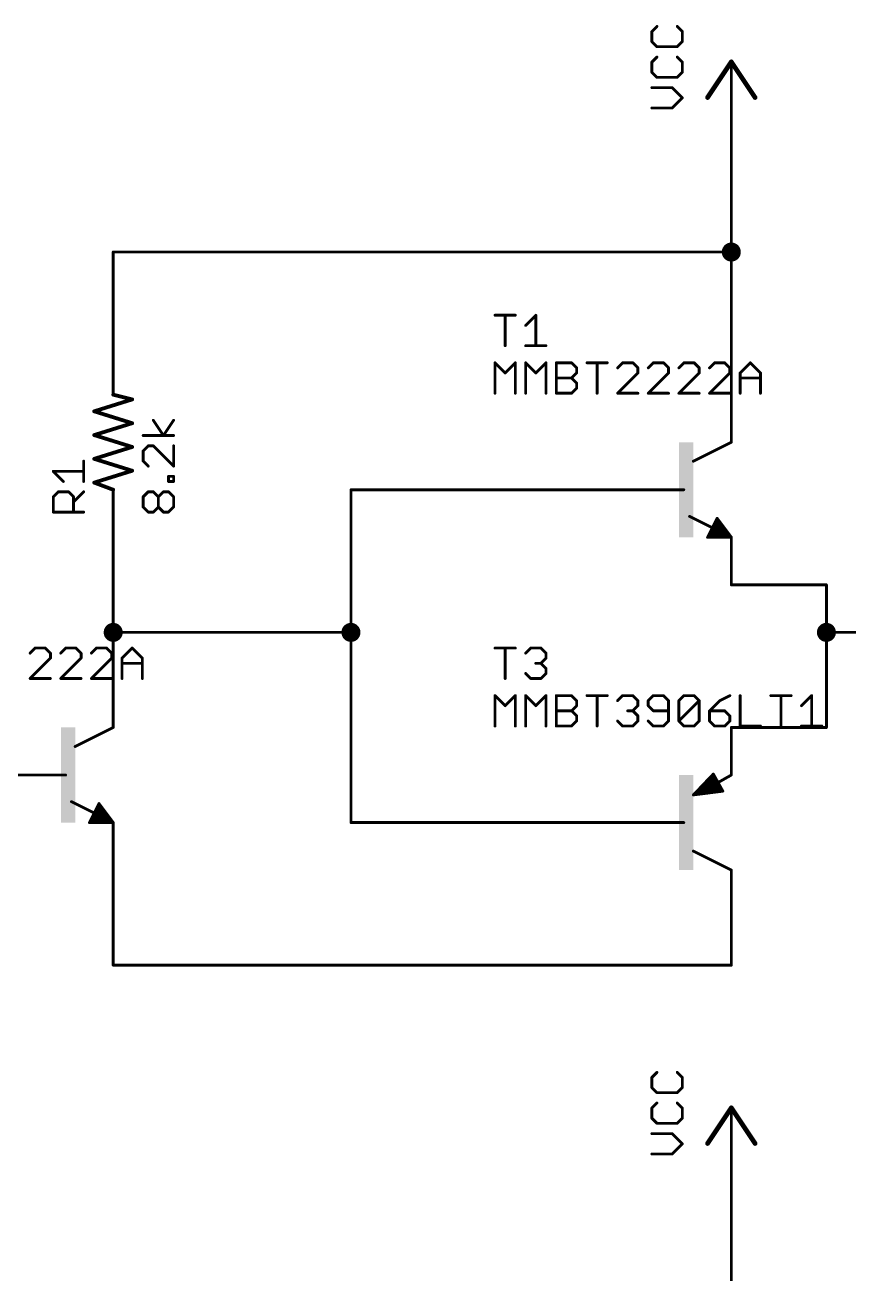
# Model space of a CAD drawing. Extents: x -252 to 307, y -160 to 272.
# Drawn here: x -35.2 to 8.8, y 36.9 to 103.6 of the extents above; entities that cross this region are included whole.
import ezdxf

# ---------------------------------------------------------------- set-up
doc = ezdxf.new("R2010")
doc.units = 0
for name, color, linetype in [('91', 94, 'CONTINUOUS'), ('94', 14, 'CONTINUOUS'), ('95', 251, 'CONTINUOUS'), ('96', 251, 'CONTINUOUS')]:
    doc.layers.add(name, color=color, linetype=linetype)

# ---------------------------------------------------------------- blocks, each defined once
blk = doc.blocks.new('RECT')
blk.add_solid([(-0.5, -0.5), (0.5, -0.5), (-0.5, 0.5), (0.5, 0.5)])

msp = doc.modelspace()

# ---------------------------------------------------------------- linework, layer by layer
at = {"layer": '91', "const_width": 0.1524}
for points in [[(2.54, 91.44), (2.54, 99.06)], [(2.54, 91.44), (-30.48, 91.44)], [(-30.48, 91.44), (-30.48, 86.36)], [(2.54, 83.82), (2.54, 91.44)], [(-17.78, 71.12), (-17.78, 78.74)], [(-17.78, 78.74), (-2.54, 78.74)], [(-30.48, 71.12), (-30.48, 76.2)], [(7.62, 73.66), (2.54, 73.66)], [(7.62, 71.12), (7.62, 73.66)], [(-30.48, 68.58), (-30.48, 71.12)], [(-30.48, 71.12), (-17.78, 71.12)], [(-17.78, 60.96), (-17.78, 71.12)], [(7.62, 66.04), (7.62, 71.12)], [(12.7, 71.12), (7.62, 71.12)], [(2.54, 66.04), (7.62, 66.04)], [(-2.54, 60.96), (-17.78, 60.96)], [(-30.48, 58.42), (-30.48, 53.34)], [(2.54, 53.34), (2.54, 55.88)], [(-30.48, 53.34), (2.54, 53.34)], [(2.54, 33.02), (2.54, 43.18)]]:
    msp.add_lwpolyline(points, dxfattribs=at)
at = {"layer": '91'}
for points, const_width in [([(2.5781, 99.06, 1), (2.5019, 99.06)], 0.0762), ([(-30.48, 91.4781, 1), (-30.48, 91.4019)], 0.0762), ([(-30.4419, 91.44, 1), (-30.5181, 91.44)], 0.0762), ([(2.54, 91.186, 1), (2.54, 91.694, 1), (2.54, 91.186)], 0.508), ([(2.5781, 91.44, 1), (2.5019, 91.44)], 0.0762), ([(2.5019, 91.44, 1), (2.5781, 91.44)], 0.0762), ([(2.54, 91.4019, 1), (2.54, 91.4781)], 0.0762), ([(-30.5181, 86.36, 1), (-30.4419, 86.36)], 0.0762), ([(2.5019, 83.82, 1), (2.5781, 83.82)], 0.0762), ([(-17.7419, 78.74, 1), (-17.8181, 78.74)], 0.0762), ([(-17.78, 78.7781, 1), (-17.78, 78.7019)], 0.0762), ([(-2.54, 78.7019, 1), (-2.54, 78.7781)], 0.0762), ([(-30.4419, 76.2, 1), (-30.5181, 76.2)], 0.0762), ([(2.54, 73.6981, 1), (2.54, 73.6219)], 0.0762), ([(7.6581, 73.66, 1), (7.5819, 73.66)], 0.0762), ([(7.62, 73.6219, 1), (7.62, 73.6981)], 0.0762), ([(-30.48, 70.866, 1), (-30.48, 71.374, 1), (-30.48, 70.866)], 0.508), ([(-17.78, 70.866, 1), (-17.78, 71.374, 1), (-17.78, 70.866)], 0.508), ([(7.62, 70.866, 1), (7.62, 71.374, 1), (7.62, 70.866)], 0.508), ([(-30.4419, 71.12, 1), (-30.5181, 71.12)], 0.0762), ([(-30.48, 71.1581, 1), (-30.48, 71.0819)], 0.0762), ([(-30.5181, 71.12, 1), (-30.4419, 71.12)], 0.0762), ([(-17.7419, 71.12, 1), (-17.8181, 71.12)], 0.0762), ([(-17.8181, 71.12, 1), (-17.7419, 71.12)], 0.0762), ([(-17.78, 71.0819, 1), (-17.78, 71.1581)], 0.0762), ([(7.6581, 71.12, 1), (7.5819, 71.12)], 0.0762), ([(7.62, 71.1581, 1), (7.62, 71.0819)], 0.0762), ([(7.5819, 71.12, 1), (7.6581, 71.12)], 0.0762), ([(-30.5181, 68.58, 1), (-30.4419, 68.58)], 0.0762), ([(2.54, 66.0781, 1), (2.54, 66.0019)], 0.0762), ([(7.5819, 66.04, 1), (7.6581, 66.04)], 0.0762), ([(7.62, 66.0019, 1), (7.62, 66.0781)], 0.0762), ([(-17.78, 60.9981, 1), (-17.78, 60.9219)], 0.0762), ([(-17.8181, 60.96, 1), (-17.7419, 60.96)], 0.0762), ([(-2.54, 60.9219, 1), (-2.54, 60.9981)], 0.0762), ([(-30.4419, 58.42, 1), (-30.5181, 58.42)], 0.0762), ([(2.5781, 55.88, 1), (2.5019, 55.88)], 0.0762), ([(-30.48, 53.3781, 1), (-30.48, 53.3019)], 0.0762), ([(-30.5181, 53.34, 1), (-30.4419, 53.34)], 0.0762), ([(2.5019, 53.34, 1), (2.5781, 53.34)], 0.0762), ([(2.54, 53.3019, 1), (2.54, 53.3781)], 0.0762), ([(2.5781, 43.18, 1), (2.5019, 43.18)], 0.0762)]:
    msp.add_lwpolyline(points, format="xyb", dxfattribs=dict(at, const_width=const_width))
at = {"layer": '94'}
for points, const_width in [([(2.54, 101.6), (1.27, 99.695)], 0.254), ([(3.81, 99.695), (2.54, 101.6)], 0.254), ([(2.54, 99.06), (2.54, 101.6)], 0.1524), ([(-30.48, 86.36), (-30.48, 83.82)], 0.1524), ([(-31.496, 82.931), (-29.464, 83.566)], 0.2032), ([(-29.464, 83.566), (-30.48, 83.82)], 0.2032), ([(2.54, 83.82), (2.54, 81.28)], 0.1524), ([(-29.464, 82.296), (-31.496, 82.931)], 0.2032), ([(-31.496, 81.661), (-29.464, 82.296)], 0.2032), ([(-29.464, 81.026), (-31.496, 81.661)], 0.2032), ([(2.54, 81.28), (0.508, 80.264)], 0.1524), ([(-31.496, 80.391), (-29.464, 81.026)], 0.2032), ([(-29.464, 79.756), (-31.496, 80.391)], 0.2032), ([(-31.496, 79.121), (-29.464, 79.756)], 0.2032), ([(-30.48, 78.74), (-31.496, 79.121)], 0.2032), ([(-30.48, 76.2), (-30.48, 78.74)], 0.1524), ([(-2.54, 78.74), (0, 78.74)], 0.1524), ([(1.54, 76.7), (0.308, 77.316)], 0.1524), ([(1.27, 76.2), (1.778, 77.216)], 0.1524), ([(1.778, 76.962), (1.524, 76.454)], 0.254), ([(2.286, 76.327), (1.778, 76.962)], 0.254), ([(1.905, 76.454), (1.778, 76.708)], 0.254), ([(1.778, 77.216), (2.54, 76.2)], 0.1524), ([(2.54, 76.2), (1.27, 76.2)], 0.1524), ([(1.524, 76.454), (1.905, 76.454)], 0.254), ([(1.524, 76.327), (2.286, 76.327)], 0.254), ([(2.54, 73.66), (2.54, 76.2)], 0.1524), ([(-30.48, 68.58), (-30.48, 66.04)], 0.1524), ([(-30.48, 66.04), (-32.512, 65.024)], 0.1524), ([(2.54, 66.04), (2.54, 63.5)], 0.1524), ([(-35.56, 63.5), (-33.02, 63.5)], 0.1524), ([(1.5781, 63.5541), (0.5159, 62.438)], 0.1524), ([(1.524, 63.373), (0.762, 62.611)], 0.254), ([(1.905, 62.738), (1.524, 63.373)], 0.254), ([(2.0861, 62.6379), (1.5781, 63.5541)], 0.1524), ([(2.54, 63.5), (1.808, 63.0839)], 0.1524), ([(0.5159, 62.438), (2.0861, 62.6379)], 0.1524), ([(0.762, 62.611), (1.778, 62.738)], 0.254), ([(1.524, 63.119), (1.143, 62.865)], 0.254), ([(1.143, 62.865), (1.524, 62.865)], 0.254), ([(1.778, 62.738), (1.524, 63.119)], 0.254), ([(-31.48, 61.46), (-32.712, 62.076)], 0.1524), ([(-31.75, 60.96), (-31.242, 61.976)], 0.1524), ([(-31.242, 61.976), (-30.48, 60.96)], 0.1524), ([(-31.242, 61.722), (-31.496, 61.214)], 0.254), ([(-30.734, 61.087), (-31.242, 61.722)], 0.254), ([(-31.115, 61.214), (-31.242, 61.468)], 0.254), ([(-30.48, 60.96), (-31.75, 60.96)], 0.1524), ([(-31.496, 61.214), (-31.115, 61.214)], 0.254), ([(-31.496, 61.087), (-30.734, 61.087)], 0.254), ([(-30.48, 58.42), (-30.48, 60.96)], 0.1524), ([(-2.54, 60.96), (0, 60.96)], 0.1524), ([(2.54, 58.42), (0.508, 59.436)], 0.1524), ([(2.54, 55.88), (2.54, 58.42)], 0.1524), ([(2.54, 45.72), (1.27, 43.815)], 0.254), ([(3.81, 43.815), (2.54, 45.72)], 0.254), ([(2.54, 43.18), (2.54, 45.72)], 0.1524)]:
    msp.add_lwpolyline(points, dxfattribs=dict(at, const_width=const_width))
for points, const_width in [([(2.5928, 101.6352, 1), (2.4872, 101.5648)], 0.127), ([(2.5928, 101.5648, 1), (2.4872, 101.6352)], 0.127), ([(2.5781, 101.6, 1), (2.5019, 101.6)], 0.0762), ([(1.2172, 99.7302, 1), (1.3228, 99.6598)], 0.127), ([(3.7572, 99.6598, 1), (3.8628, 99.7302)], 0.127), ([(2.5019, 99.06, 1), (2.5781, 99.06)], 0.0762), ([(-30.4419, 86.36, 1), (-30.5181, 86.36)], 0.0762), ([(-30.4677, 83.8693, 1), (-30.4923, 83.7707)], 0.1016), ([(-30.5181, 83.82, 1), (-30.4419, 83.82)], 0.0762), ([(-29.4488, 83.5175, 1), (-29.4792, 83.6145)], 0.1016), ([(-29.4763, 83.5167, 1), (-29.4517, 83.6153)], 0.1016), ([(2.5781, 83.82, 1), (2.5019, 83.82)], 0.0762), ([(-31.4808, 82.9795, 1), (-31.5112, 82.8825)], 0.1016), ([(-31.5112, 82.9795, 1), (-31.4808, 82.8825)], 0.1016), ([(-29.4488, 82.2475, 1), (-29.4792, 82.3445)], 0.1016), ([(-29.4792, 82.2475, 1), (-29.4488, 82.3445)], 0.1016), ([(-31.4808, 81.7095, 1), (-31.5112, 81.6125)], 0.1016), ([(-31.5112, 81.7095, 1), (-31.4808, 81.6125)], 0.1016), ([(2.557, 81.2459, 1), (2.523, 81.3141)], 0.0762), ([(-29.4488, 80.9775, 1), (-29.4792, 81.0745)], 0.1016), ([(-29.4792, 80.9775, 1), (-29.4488, 81.0745)], 0.1016), ([(2.5019, 81.28, 1), (2.5781, 81.28)], 0.0762), ([(-31.4808, 80.4395, 1), (-31.5112, 80.3425)], 0.1016), ([(-31.5112, 80.4395, 1), (-31.4808, 80.3425)], 0.1016), ([(0.491, 80.2981, 1), (0.525, 80.2299)], 0.0762), ([(-29.4488, 79.7075, 1), (-29.4792, 79.8045)], 0.1016), ([(-29.4792, 79.7075, 1), (-29.4488, 79.8045)], 0.1016), ([(-31.4782, 79.1686, 1), (-31.5138, 79.0734)], 0.1016), ([(-31.5112, 79.1695, 1), (-31.4808, 79.0725)], 0.1016), ([(-30.4419, 78.74, 1), (-30.5181, 78.74)], 0.0762), ([(-30.4978, 78.6924, 1), (-30.4622, 78.7876)], 0.1016), ([(-2.54, 78.7781, 1), (-2.54, 78.7019)], 0.0762), ([(0, 78.7019, 1), (0, 78.7781)], 0.0762), ([(0.325, 77.3501, 1), (0.291, 77.2819)], 0.0762), ([(1.523, 76.6659, 1), (1.557, 76.7341)], 0.0762), ([(1.8276, 77.0017, 1), (1.7284, 76.9223)], 0.127), ([(1.8348, 76.7364, 1), (1.7212, 76.6796)], 0.127), ([(1.8348, 76.9336, 1), (1.7212, 76.9904)], 0.127), ([(1.8085, 77.2389, 1), (1.7475, 77.1931)], 0.0762), ([(1.8121, 77.199, 1), (1.7439, 77.233)], 0.0762), ([(-30.5181, 76.2, 1), (-30.4419, 76.2)], 0.0762), ([(1.27, 76.2381, 1), (1.27, 76.1619)], 0.0762), ([(1.2359, 76.217, 1), (1.3041, 76.183)], 0.0762), ([(1.524, 76.5175, 1), (1.524, 76.3905)], 0.127), ([(1.4672, 76.4824, 1), (1.5808, 76.4256)], 0.127), ([(1.524, 76.3905, 1), (1.524, 76.2635)], 0.127), ([(1.8482, 76.4256, 1), (1.9618, 76.4824)], 0.127), ([(1.905, 76.3905, 1), (1.905, 76.5175)], 0.127), ([(2.2364, 76.2873, 1), (2.3356, 76.3667)], 0.127), ([(2.286, 76.2635, 1), (2.286, 76.3905)], 0.127), ([(2.5781, 76.2, 1), (2.5019, 76.2)], 0.0762), ([(2.5095, 76.1771, 1), (2.5705, 76.2229)], 0.0762), ([(2.54, 76.1619, 1), (2.54, 76.2381)], 0.0762), ([(2.5019, 73.66, 1), (2.5781, 73.66)], 0.0762), ([(-30.4419, 68.58, 1), (-30.5181, 68.58)], 0.0762), ([(-30.5181, 66.04, 1), (-30.4419, 66.04)], 0.0762), ([(-30.463, 66.0059, 1), (-30.497, 66.0741)], 0.0762), ([(2.5781, 66.04, 1), (2.5019, 66.04)], 0.0762), ([(-32.529, 65.0581, 1), (-32.495, 64.9899)], 0.0762), ([(-33.02, 63.4619, 1), (-33.02, 63.5381)], 0.0762), ([(1.5785, 63.4057, 1), (1.4695, 63.3403)], 0.127), ([(1.5689, 63.3281, 1), (1.4791, 63.4179)], 0.127), ([(1.6114, 63.5726, 1), (1.5448, 63.5356)], 0.0762), ([(1.6057, 63.5278, 1), (1.5505, 63.5804)], 0.0762), ([(2.5019, 63.5, 1), (2.5781, 63.5)], 0.0762), ([(2.5588, 63.4669, 1), (2.5212, 63.5331)], 0.0762), ([(0.7541, 62.674, 1), (0.7699, 62.548)], 0.127), ([(0.7171, 62.6559, 1), (0.8069, 62.5661)], 0.127), ([(1.143, 62.9285, 1), (1.143, 62.8015)], 0.127), ([(1.1078, 62.9178, 1), (1.1782, 62.8122)], 0.127), ([(1.5768, 63.1542, 1), (1.4712, 63.0838)], 0.127), ([(1.5592, 63.0662, 1), (1.4888, 63.1718)], 0.127), ([(1.524, 62.8015, 1), (1.524, 62.9285)], 0.127), ([(1.7252, 62.7028, 1), (1.8308, 62.7732)], 0.127), ([(1.7859, 62.675, 1), (1.7701, 62.801)], 0.127), ([(1.7892, 63.117, 1), (1.8268, 63.0508)], 0.0762), ([(1.8505, 62.7053, 1), (1.9595, 62.7707)], 0.127), ([(2.0528, 62.6194, 1), (2.1194, 62.6564)], 0.0762), ([(2.0909, 62.6001, 1), (2.0813, 62.6757)], 0.0762), ([(-32.695, 62.1101, 1), (-32.729, 62.0419)], 0.0762), ([(-31.2115, 61.9989, 1), (-31.2725, 61.9531)], 0.0762), ([(-31.2079, 61.959, 1), (-31.2761, 61.993)], 0.0762), ([(0.5111, 62.4758, 1), (0.5207, 62.4002)], 0.0762), ([(0.4883, 62.4643, 1), (0.5435, 62.4117)], 0.0762), ([(-31.497, 61.4259, 1), (-31.463, 61.4941)], 0.0762), ([(-31.1924, 61.7617, 1), (-31.2916, 61.6823)], 0.127), ([(-31.1852, 61.4964, 1), (-31.2988, 61.4396)], 0.127), ([(-31.1852, 61.6936, 1), (-31.2988, 61.7504)], 0.127), ([(-31.75, 60.9981, 1), (-31.75, 60.9219)], 0.0762), ([(-31.7841, 60.977, 1), (-31.7159, 60.943)], 0.0762), ([(-31.496, 61.2775, 1), (-31.496, 61.1505)], 0.127), ([(-31.5528, 61.2424, 1), (-31.4392, 61.1856)], 0.127), ([(-31.496, 61.1505, 1), (-31.496, 61.0235)], 0.127), ([(-31.1718, 61.1856, 1), (-31.0582, 61.2424)], 0.127), ([(-31.115, 61.1505, 1), (-31.115, 61.2775)], 0.127), ([(-30.7836, 61.0473, 1), (-30.6844, 61.1267)], 0.127), ([(-30.734, 61.0235, 1), (-30.734, 61.1505)], 0.127), ([(-30.4419, 60.96, 1), (-30.5181, 60.96)], 0.0762), ([(-30.5105, 60.9371, 1), (-30.4495, 60.9829)], 0.0762), ([(-30.48, 60.9219, 1), (-30.48, 60.9981)], 0.0762), ([(-2.54, 60.9981, 1), (-2.54, 60.9219)], 0.0762), ([(0, 60.9219, 1), (0, 60.9981)], 0.0762), ([(0.525, 59.4701, 1), (0.491, 59.4019)], 0.0762), ([(-30.5181, 58.42, 1), (-30.4419, 58.42)], 0.0762), ([(2.5781, 58.42, 1), (2.5019, 58.42)], 0.0762), ([(2.523, 58.3859, 1), (2.557, 58.4541)], 0.0762), ([(2.5019, 55.88, 1), (2.5781, 55.88)], 0.0762), ([(2.5928, 45.7552, 1), (2.4872, 45.6848)], 0.127), ([(2.5928, 45.6848, 1), (2.4872, 45.7552)], 0.127), ([(2.5781, 45.72, 1), (2.5019, 45.72)], 0.0762), ([(1.2172, 43.8502, 1), (1.3228, 43.7798)], 0.127), ([(3.7572, 43.7798, 1), (3.8628, 43.8502)], 0.127), ([(2.5019, 43.18, 1), (2.5781, 43.18)], 0.0762)]:
    msp.add_lwpolyline(points, format="xyb", dxfattribs=dict(at, const_width=const_width))
at = {"layer": '95', "const_width": 0.1524}
for points in [[(-10.0838, 88.0632), (-8.9991, 88.0632)], [(-9.5415, 86.4362), (-9.5415, 88.0632)], [(-8.4466, 87.5209), (-7.9043, 88.0632)], [(-7.9043, 88.0632), (-7.9043, 86.4362)], [(-8.4466, 86.4362), (-7.362, 86.4362)], [(-32.0548, 79.1834), (-32.0548, 80.268)], [(-33.1395, 79.1834), (-33.6818, 79.7257)], [(-33.6818, 79.7257), (-32.0548, 79.7257)], [(-33.6818, 78.3597), (-33.4106, 78.6309)], [(-33.4106, 78.6309), (-32.8683, 78.6309)], [(-32.8683, 78.6309), (-32.5971, 78.3597)], [(-32.5971, 78.0885), (-32.0548, 78.6309)], [(-33.6818, 77.5462), (-33.6818, 78.3597)], [(-32.5971, 78.3597), (-32.5971, 77.5462)], [(-32.0548, 77.5462), (-33.6818, 77.5462)], [(-10.0838, 70.2832), (-8.9991, 70.2832)], [(-9.5415, 68.6562), (-9.5415, 70.2832)], [(-8.4466, 70.012), (-8.1755, 70.2832)], [(-8.1755, 70.2832), (-7.6332, 70.2832)], [(-7.6332, 70.2832), (-7.362, 70.012)], [(-7.362, 70.012), (-7.362, 69.7409)], [(-7.6332, 69.4697), (-7.9043, 69.4697)], [(-7.362, 69.7409), (-7.6332, 69.4697)], [(-7.6332, 69.4697), (-7.362, 69.1985)], [(-8.1755, 68.6562), (-8.4466, 68.9274)], [(-7.6332, 68.6562), (-8.1755, 68.6562)], [(-7.362, 68.9274), (-7.6332, 68.6562)], [(-7.362, 69.1985), (-7.362, 68.9274)]]:
    msp.add_lwpolyline(points, dxfattribs=at)
at = {"layer": '95', "const_width": 0.0762}
for points in [[(-10.0838, 88.1013, 1), (-10.0838, 88.0251)], [(-9.5034, 88.0632, 1), (-9.5796, 88.0632)], [(-8.9991, 88.0251, 1), (-8.9991, 88.1013)], [(-7.8662, 88.0632, 1), (-7.9424, 88.0632)], [(-7.8774, 88.0362, 1), (-7.9313, 88.0901)], [(-8.4736, 87.5478, 1), (-8.4197, 87.4939)], [(-9.5796, 86.4362, 1), (-9.5034, 86.4362)], [(-8.4466, 86.4743, 1), (-8.4466, 86.3981)], [(-7.9424, 86.4362, 1), (-7.8662, 86.4362)], [(-7.362, 86.3981, 1), (-7.362, 86.4743)], [(-32.0167, 80.268, 1), (-32.0929, 80.268)], [(-33.6548, 79.7526, 1), (-33.7087, 79.6987)], [(-33.6818, 79.7638, 1), (-33.6818, 79.6876)], [(-32.0548, 79.6876, 1), (-32.0548, 79.7638)], [(-33.4106, 78.669, 1), (-33.4106, 78.5928)], [(-33.3837, 78.6039, 1), (-33.4376, 78.6578)], [(-33.1664, 79.1564, 1), (-33.1125, 79.2103)], [(-32.8414, 78.6578, 1), (-32.8952, 78.6039)], [(-32.8683, 78.5928, 1), (-32.8683, 78.669)], [(-32.0929, 79.1834, 1), (-32.0167, 79.1834)], [(-32.0279, 78.6039, 1), (-32.0817, 78.6578)], [(-33.6437, 78.3597, 1), (-33.7199, 78.3597)], [(-33.7087, 78.3866, 1), (-33.6548, 78.3328)], [(-32.6241, 78.1155, 1), (-32.5702, 78.0616)], [(-32.559, 78.3597, 1), (-32.6352, 78.3597)], [(-32.6241, 78.3328, 1), (-32.5702, 78.3866)], [(-33.6818, 77.5843, 1), (-33.6818, 77.5081)], [(-33.7199, 77.5462, 1), (-33.6437, 77.5462)], [(-32.6352, 77.5462, 1), (-32.559, 77.5462)], [(-32.0548, 77.5081, 1), (-32.0548, 77.5843)], [(-10.0838, 70.3213, 1), (-10.0838, 70.2451)], [(-9.5034, 70.2832, 1), (-9.5796, 70.2832)], [(-8.9991, 70.2451, 1), (-8.9991, 70.3213)], [(-8.4736, 70.039, 1), (-8.4197, 69.9851)], [(-8.1755, 70.3213, 1), (-8.1755, 70.2451)], [(-8.1485, 70.2562, 1), (-8.2024, 70.3101)], [(-7.6062, 70.3101, 1), (-7.6601, 70.2562)], [(-7.6332, 70.2451, 1), (-7.6332, 70.3213)], [(-7.3239, 70.012, 1), (-7.4001, 70.012)], [(-7.3889, 69.9851, 1), (-7.335, 70.039)], [(-7.9043, 69.5078, 1), (-7.9043, 69.4316)], [(-7.6062, 69.4966, 1), (-7.6601, 69.4428)], [(-7.6601, 69.4966, 1), (-7.6062, 69.4428)], [(-7.6332, 69.4316, 1), (-7.6332, 69.5078)], [(-7.4001, 69.7409, 1), (-7.3239, 69.7409)], [(-7.335, 69.7139, 1), (-7.3889, 69.7678)], [(-9.5796, 68.6562, 1), (-9.5034, 68.6562)], [(-8.4197, 68.9543, 1), (-8.4736, 68.9004)], [(-8.1755, 68.6943, 1), (-8.1755, 68.6181)], [(-8.2024, 68.6293, 1), (-8.1485, 68.6831)], [(-7.6601, 68.6831, 1), (-7.6062, 68.6293)], [(-7.6332, 68.6181, 1), (-7.6332, 68.6943)], [(-7.3239, 69.1985, 1), (-7.4001, 69.1985)], [(-7.4001, 68.9274, 1), (-7.3239, 68.9274)], [(-7.3889, 69.1716, 1), (-7.335, 69.2255)], [(-7.335, 68.9004, 1), (-7.3889, 68.9543)]]:
    msp.add_lwpolyline(points, format="xyb", dxfattribs=at)
at = {"layer": '96', "const_width": 0.1524}
for points in [[(-1.432, 103.4952), (-1.7032, 103.224)], [(-0.0762, 103.224), (-0.3474, 103.4952)], [(-1.7032, 103.224), (-1.7032, 102.6817)], [(-1.7032, 102.6817), (-1.432, 102.4105)], [(-0.3474, 102.4105), (-0.0762, 102.6817)], [(-0.0762, 102.6817), (-0.0762, 103.224)], [(-1.432, 102.4105), (-0.3474, 102.4105)], [(-1.432, 101.858), (-1.7032, 101.5868)], [(-1.7032, 101.5868), (-1.7032, 101.0445)], [(-0.0762, 101.5868), (-0.3474, 101.858)], [(-0.0762, 101.0445), (-0.0762, 101.5868)], [(-1.7032, 101.0445), (-1.432, 100.7734)], [(-1.432, 100.7734), (-0.3474, 100.7734)], [(-0.3474, 100.7734), (-0.0762, 101.0445)], [(-0.6185, 100.2209), (-1.7032, 100.2209)], [(-0.0762, 99.6785), (-0.6185, 100.2209)], [(-0.6185, 99.1362), (-0.0762, 99.6785)], [(-1.7032, 99.1362), (-0.6185, 99.1362)], [(-10.0838, 83.8962), (-10.0838, 85.5232)], [(-10.0838, 85.5232), (-9.5415, 84.9809)], [(-9.5415, 84.9809), (-8.9991, 85.5232)], [(-8.9991, 85.5232), (-8.9991, 83.8962)], [(-8.4466, 83.8962), (-8.4466, 85.5232)], [(-8.4466, 85.5232), (-7.9043, 84.9809)], [(-7.9043, 84.9809), (-7.362, 85.5232)], [(-7.362, 85.5232), (-7.362, 83.8962)], [(-6.8095, 83.8962), (-6.8095, 85.5232)], [(-6.8095, 85.5232), (-5.996, 85.5232)], [(-5.996, 85.5232), (-5.7248, 85.252)], [(-5.1723, 85.5232), (-4.0877, 85.5232)], [(-4.63, 83.8962), (-4.63, 85.5232)], [(-3.264, 85.5232), (-3.5352, 85.252)], [(-2.7217, 85.5232), (-3.264, 85.5232)], [(-2.4505, 85.252), (-2.7217, 85.5232)], [(-1.6269, 85.5232), (-1.898, 85.252)], [(-1.0845, 85.5232), (-1.6269, 85.5232)], [(-0.8134, 85.252), (-1.0845, 85.5232)], [(0.0103, 85.5232), (-0.2609, 85.252)], [(0.5526, 85.5232), (0.0103, 85.5232)], [(0.8238, 85.252), (0.5526, 85.5232)], [(1.6475, 85.5232), (1.3763, 85.252)], [(2.1898, 85.5232), (1.6475, 85.5232)], [(2.461, 85.252), (2.1898, 85.5232)], [(3.0135, 84.9809), (3.5558, 85.5232)], [(3.5558, 85.5232), (4.0981, 84.9809)], [(-6.8095, 84.7097), (-5.996, 84.7097)], [(-5.7248, 84.9809), (-5.996, 84.7097)], [(-5.996, 84.7097), (-5.7248, 84.4385)], [(-5.7248, 85.252), (-5.7248, 84.9809)], [(-3.5352, 83.8962), (-2.4505, 84.9809)], [(-2.4505, 84.9809), (-2.4505, 85.252)], [(-1.898, 83.8962), (-0.8134, 84.9809)], [(-0.8134, 84.9809), (-0.8134, 85.252)], [(-0.2609, 83.8962), (0.8238, 84.9809)], [(0.8238, 84.9809), (0.8238, 85.252)], [(1.3763, 83.8962), (2.461, 84.9809)], [(2.461, 84.9809), (2.461, 85.252)], [(3.0135, 83.8962), (3.0135, 84.9809)], [(3.0135, 84.7097), (4.0981, 84.7097)], [(4.0981, 84.9809), (4.0981, 83.8962)], [(-5.7248, 84.1674), (-5.996, 83.8962)], [(-5.7248, 84.4385), (-5.7248, 84.1674)], [(-5.996, 83.8962), (-6.8095, 83.8962)], [(-2.4505, 83.8962), (-3.5352, 83.8962)], [(-0.8134, 83.8962), (-1.898, 83.8962)], [(0.8238, 83.8962), (-0.2609, 83.8962)], [(2.461, 83.8962), (1.3763, 83.8962)], [(-27.7965, 81.6391), (-28.3389, 82.4526)], [(-27.2542, 82.4526), (-27.7965, 81.6391)], [(-27.2542, 81.6391), (-28.8812, 81.6391)], [(-28.61, 81.0866), (-28.8812, 80.8154)], [(-28.8812, 80.8154), (-28.8812, 80.2731)], [(-28.3389, 81.0866), (-28.61, 81.0866)], [(-27.2542, 80.0019), (-28.3389, 81.0866)], [(-27.2542, 81.0866), (-27.2542, 80.0019)], [(-28.8812, 80.2731), (-28.61, 80.0019)], [(-27.5254, 79.1834), (-27.5254, 79.4545)], [(-27.5254, 79.4545), (-27.2542, 79.4545)], [(-27.2542, 79.4545), (-27.2542, 79.1834)], [(-28.8812, 78.3597), (-28.61, 78.6309)], [(-28.61, 78.6309), (-28.3389, 78.6309)], [(-28.3389, 78.6309), (-28.0677, 78.3597)], [(-28.0677, 78.3597), (-27.7965, 78.6309)], [(-27.7965, 78.6309), (-27.5254, 78.6309)], [(-27.2542, 79.1834), (-27.5254, 79.1834)], [(-27.5254, 78.6309), (-27.2542, 78.3597)], [(-28.8812, 77.8174), (-28.8812, 78.3597)], [(-28.0677, 77.8174), (-28.0677, 78.3597)], [(-27.2542, 78.3597), (-27.2542, 77.8174)], [(-28.61, 77.5462), (-28.8812, 77.8174)], [(-28.3389, 77.5462), (-28.61, 77.5462)], [(-28.0677, 77.8174), (-28.3389, 77.5462)], [(-27.7965, 77.5462), (-28.0677, 77.8174)], [(-27.5254, 77.5462), (-27.7965, 77.5462)], [(-27.2542, 77.8174), (-27.5254, 77.5462)], [(-34.6469, 70.2832), (-34.918, 70.012)], [(-34.1045, 70.2832), (-34.6469, 70.2832)], [(-33.8334, 70.012), (-34.1045, 70.2832)], [(-33.8334, 69.7409), (-33.8334, 70.012)], [(-33.0097, 70.2832), (-33.2809, 70.012)], [(-32.4674, 70.2832), (-33.0097, 70.2832)], [(-32.1962, 70.012), (-32.4674, 70.2832)], [(-32.1962, 69.7409), (-32.1962, 70.012)], [(-31.3725, 70.2832), (-31.6437, 70.012)], [(-30.8302, 70.2832), (-31.3725, 70.2832)], [(-30.559, 70.012), (-30.8302, 70.2832)], [(-30.559, 69.7409), (-30.559, 70.012)], [(-30.0066, 69.7409), (-29.4642, 70.2832)], [(-29.4642, 70.2832), (-28.9219, 69.7409)], [(-34.918, 68.6562), (-33.8334, 69.7409)], [(-33.2809, 68.6562), (-32.1962, 69.7409)], [(-31.6437, 68.6562), (-30.559, 69.7409)], [(-30.0066, 68.6562), (-30.0066, 69.7409)], [(-30.0066, 69.4697), (-28.9219, 69.4697)], [(-28.9219, 69.7409), (-28.9219, 68.6562)], [(-33.8334, 68.6562), (-34.918, 68.6562)], [(-32.1962, 68.6562), (-33.2809, 68.6562)], [(-30.559, 68.6562), (-31.6437, 68.6562)], [(-10.0838, 66.1162), (-10.0838, 67.7432)], [(-10.0838, 67.7432), (-9.5415, 67.2009)], [(-9.5415, 67.2009), (-8.9991, 67.7432)], [(-8.9991, 67.7432), (-8.9991, 66.1162)], [(-8.4466, 66.1162), (-8.4466, 67.7432)], [(-8.4466, 67.7432), (-7.9043, 67.2009)], [(-7.9043, 67.2009), (-7.362, 67.7432)], [(-7.362, 67.7432), (-7.362, 66.1162)], [(-6.8095, 66.1162), (-6.8095, 67.7432)], [(-6.8095, 67.7432), (-5.996, 67.7432)], [(-5.996, 67.7432), (-5.7248, 67.472)], [(-5.7248, 67.472), (-5.7248, 67.2009)], [(-5.1723, 67.7432), (-4.0877, 67.7432)], [(-4.63, 66.1162), (-4.63, 67.7432)], [(-3.5352, 67.472), (-3.264, 67.7432)], [(-3.264, 67.7432), (-2.7217, 67.7432)], [(-2.7217, 67.7432), (-2.4505, 67.472)], [(-2.4505, 67.472), (-2.4505, 67.2009)], [(-1.6269, 67.7432), (-1.898, 67.472)], [(-1.898, 67.472), (-1.898, 67.2009)], [(-1.0845, 67.7432), (-1.6269, 67.7432)], [(-0.8134, 67.472), (-1.0845, 67.7432)], [(-0.8134, 66.3874), (-0.8134, 67.472)], [(-0.2609, 67.472), (0.0103, 67.7432)], [(-0.2609, 66.3874), (-0.2609, 67.472)], [(-0.2609, 66.3874), (0.8238, 67.472)], [(0.0103, 67.7432), (0.5526, 67.7432)], [(0.5526, 67.7432), (0.8238, 67.472)], [(0.8238, 67.472), (0.8238, 66.3874)], [(1.9186, 67.472), (1.3763, 66.9297)], [(2.461, 67.7432), (1.9186, 67.472)], [(3.0135, 67.7432), (3.0135, 66.1162)], [(4.6506, 67.7432), (5.7353, 67.7432)], [(5.1929, 66.1162), (5.1929, 67.7432)], [(6.2878, 67.2009), (6.8301, 67.7432)], [(6.8301, 67.7432), (6.8301, 66.1162)], [(-6.8095, 66.9297), (-5.996, 66.9297)], [(-5.7248, 67.2009), (-5.996, 66.9297)], [(-5.996, 66.9297), (-5.7248, 66.6585)], [(-5.7248, 66.6585), (-5.7248, 66.3874)], [(-2.7217, 66.9297), (-2.9928, 66.9297)], [(-2.4505, 67.2009), (-2.7217, 66.9297)], [(-2.7217, 66.9297), (-2.4505, 66.6585)], [(-2.4505, 66.6585), (-2.4505, 66.3874)], [(-1.898, 67.2009), (-1.6269, 66.9297)], [(-1.6269, 66.9297), (-0.8134, 66.9297)], [(1.3763, 66.9297), (1.3763, 66.3874)], [(2.1898, 66.9297), (1.3763, 66.9297)], [(2.461, 66.6585), (2.1898, 66.9297)], [(2.461, 66.3874), (2.461, 66.6585)], [(-5.996, 66.1162), (-6.8095, 66.1162)], [(-5.7248, 66.3874), (-5.996, 66.1162)], [(-3.264, 66.1162), (-3.5352, 66.3874)], [(-2.7217, 66.1162), (-3.264, 66.1162)], [(-2.4505, 66.3874), (-2.7217, 66.1162)], [(-1.898, 66.3874), (-1.6269, 66.1162)], [(-1.6269, 66.1162), (-1.0845, 66.1162)], [(-1.0845, 66.1162), (-0.8134, 66.3874)], [(0.0103, 66.1162), (-0.2609, 66.3874)], [(0.5526, 66.1162), (0.0103, 66.1162)], [(0.8238, 66.3874), (0.5526, 66.1162)], [(1.3763, 66.3874), (1.6475, 66.1162)], [(1.6475, 66.1162), (2.1898, 66.1162)], [(2.1898, 66.1162), (2.461, 66.3874)], [(3.0135, 66.1162), (4.0981, 66.1162)], [(6.2878, 66.1162), (7.3724, 66.1162)], [(-1.432, 47.6152), (-1.7032, 47.344)], [(-1.7032, 47.344), (-1.7032, 46.8017)], [(-0.0762, 47.344), (-0.3474, 47.6152)], [(-0.0762, 46.8017), (-0.0762, 47.344)], [(-1.7032, 46.8017), (-1.432, 46.5305)], [(-0.3474, 46.5305), (-0.0762, 46.8017)], [(-1.432, 45.978), (-1.7032, 45.7069)], [(-1.432, 46.5305), (-0.3474, 46.5305)], [(-0.0762, 45.7069), (-0.3474, 45.978)], [(-1.7032, 45.7069), (-1.7032, 45.1645)], [(-0.0762, 45.1645), (-0.0762, 45.7069)], [(-1.7032, 45.1645), (-1.432, 44.8934)], [(-1.432, 44.8934), (-0.3474, 44.8934)], [(-0.3474, 44.8934), (-0.0762, 45.1645)], [(-0.6185, 44.3409), (-1.7032, 44.3409)], [(-0.0762, 43.7985), (-0.6185, 44.3409)], [(-0.6185, 43.2562), (-0.0762, 43.7985)], [(-1.7032, 43.2562), (-0.6185, 43.2562)]]:
    msp.add_lwpolyline(points, dxfattribs=at)
at = {"layer": '96', "const_width": 0.0762}
for points in [[(-1.4051, 103.4682, 1), (-1.459, 103.5221)], [(-0.3204, 103.5221, 1), (-0.3743, 103.4682)], [(-1.6651, 103.224, 1), (-1.7413, 103.224)], [(-1.6762, 102.7086, 1), (-1.7301, 102.6547)], [(-1.7413, 102.6817, 1), (-1.6651, 102.6817)], [(-1.7301, 103.2509, 1), (-1.6762, 103.1971)], [(-0.0381, 103.224, 1), (-0.1143, 103.224)], [(-0.1143, 102.6817, 1), (-0.0381, 102.6817)], [(-0.1031, 103.1971, 1), (-0.0493, 103.2509)], [(-0.0493, 102.6547, 1), (-0.1031, 102.7086)], [(-1.432, 102.4486, 1), (-1.432, 102.3724)], [(-1.459, 102.3836, 1), (-1.4051, 102.4375)], [(-0.3743, 102.4375, 1), (-0.3204, 102.3836)], [(-0.3474, 102.3724, 1), (-0.3474, 102.4486)], [(-1.6651, 101.5868, 1), (-1.7413, 101.5868)], [(-1.7301, 101.6138, 1), (-1.6762, 101.5599)], [(-1.4051, 101.8311, 1), (-1.459, 101.885)], [(-0.3204, 101.885, 1), (-0.3743, 101.8311)], [(-0.0381, 101.5868, 1), (-0.1143, 101.5868)], [(-0.1031, 101.5599, 1), (-0.0493, 101.6138)], [(-1.6762, 101.0715, 1), (-1.7301, 101.0176)], [(-1.7413, 101.0445, 1), (-1.6651, 101.0445)], [(-1.432, 100.8115, 1), (-1.432, 100.7353)], [(-1.459, 100.7464, 1), (-1.4051, 100.8003)], [(-0.3743, 100.8003, 1), (-0.3204, 100.7464)], [(-0.3474, 100.7353, 1), (-0.3474, 100.8115)], [(-0.1143, 101.0445, 1), (-0.0381, 101.0445)], [(-0.0493, 101.0176, 1), (-0.1031, 101.0715)], [(-1.7032, 100.259, 1), (-1.7032, 100.1828)], [(-0.5916, 100.2478, 1), (-0.6455, 100.1939)], [(-0.6185, 100.1828, 1), (-0.6185, 100.259)], [(-0.0493, 99.6516, 1), (-0.1031, 99.7055)], [(-0.1031, 99.6516, 1), (-0.0493, 99.7055)], [(-1.7032, 99.1743, 1), (-1.7032, 99.0981)], [(-0.6455, 99.1631, 1), (-0.5916, 99.1093)], [(-0.6185, 99.0981, 1), (-0.6185, 99.1743)], [(-10.0457, 85.5232, 1), (-10.1219, 85.5232)], [(-10.0569, 85.5501, 1), (-10.1107, 85.4962)], [(-8.961, 85.5232, 1), (-9.0372, 85.5232)], [(-8.9722, 85.4962, 1), (-9.0261, 85.5501)], [(-8.4197, 85.5501, 1), (-8.4736, 85.4962)], [(-8.4085, 85.5232, 1), (-8.4847, 85.5232)], [(-7.3239, 85.5232, 1), (-7.4001, 85.5232)], [(-7.335, 85.4962, 1), (-7.3889, 85.5501)], [(-6.7714, 85.5232, 1), (-6.8476, 85.5232)], [(-6.8095, 85.5613, 1), (-6.8095, 85.4851)], [(-5.9691, 85.5501, 1), (-6.0229, 85.4962)], [(-5.996, 85.4851, 1), (-5.996, 85.5613)], [(-5.1723, 85.5613, 1), (-5.1723, 85.4851)], [(-4.5919, 85.5232, 1), (-4.6681, 85.5232)], [(-4.0877, 85.4851, 1), (-4.0877, 85.5613)], [(-3.264, 85.5613, 1), (-3.264, 85.4851)], [(-3.2371, 85.4962, 1), (-3.291, 85.5501)], [(-2.6947, 85.5501, 1), (-2.7486, 85.4962)], [(-2.7217, 85.4851, 1), (-2.7217, 85.5613)], [(-1.6269, 85.5613, 1), (-1.6269, 85.4851)], [(-1.5999, 85.4962, 1), (-1.6538, 85.5501)], [(-1.0576, 85.5501, 1), (-1.1115, 85.4962)], [(-1.0845, 85.4851, 1), (-1.0845, 85.5613)], [(0.0103, 85.5613, 1), (0.0103, 85.4851)], [(0.0372, 85.4962, 1), (-0.0166, 85.5501)], [(0.5796, 85.5501, 1), (0.5257, 85.4962)], [(0.5526, 85.4851, 1), (0.5526, 85.5613)], [(1.6475, 85.5613, 1), (1.6475, 85.4851)], [(1.6744, 85.4962, 1), (1.6205, 85.5501)], [(2.2167, 85.5501, 1), (2.1628, 85.4962)], [(2.1898, 85.4851, 1), (2.1898, 85.5613)], [(3.5827, 85.5501, 1), (3.5288, 85.4962)], [(3.5827, 85.4962, 1), (3.5288, 85.5501)], [(-9.5684, 85.0078, 1), (-9.5145, 84.9539)], [(-9.5684, 84.9539, 1), (-9.5145, 85.0078)], [(-7.9313, 85.0078, 1), (-7.8774, 84.9539)], [(-7.9313, 84.9539, 1), (-7.8774, 85.0078)], [(-6.8095, 84.7478, 1), (-6.8095, 84.6716)], [(-5.9691, 84.7366, 1), (-6.0229, 84.6828)], [(-6.0229, 84.7366, 1), (-5.9691, 84.6828)], [(-5.996, 84.6716, 1), (-5.996, 84.7478)], [(-5.6867, 85.252, 1), (-5.7629, 85.252)], [(-5.7629, 84.9809, 1), (-5.6867, 84.9809)], [(-5.7518, 85.2251, 1), (-5.6979, 85.279)], [(-5.6979, 84.9539, 1), (-5.7518, 85.0078)], [(-3.5621, 85.279, 1), (-3.5082, 85.2251)], [(-2.4124, 85.252, 1), (-2.4886, 85.252)], [(-2.4886, 84.9809, 1), (-2.4124, 84.9809)], [(-2.4775, 85.2251, 1), (-2.4236, 85.279)], [(-2.4236, 84.9539, 1), (-2.4775, 85.0078)], [(-1.925, 85.279, 1), (-1.8711, 85.2251)], [(-0.7753, 85.252, 1), (-0.8515, 85.252)], [(-0.8515, 84.9809, 1), (-0.7753, 84.9809)], [(-0.8403, 85.2251, 1), (-0.7864, 85.279)], [(-0.7864, 84.9539, 1), (-0.8403, 85.0078)], [(-0.2878, 85.279, 1), (-0.2339, 85.2251)], [(0.8619, 85.252, 1), (0.7857, 85.252)], [(0.7857, 84.9809, 1), (0.8619, 84.9809)], [(0.7969, 85.2251, 1), (0.8507, 85.279)], [(0.8507, 84.9539, 1), (0.7969, 85.0078)], [(1.3494, 85.279, 1), (1.4032, 85.2251)], [(2.4991, 85.252, 1), (2.4229, 85.252)], [(2.4229, 84.9809, 1), (2.4991, 84.9809)], [(2.434, 85.2251, 1), (2.4879, 85.279)], [(2.4879, 84.9539, 1), (2.434, 85.0078)], [(2.9865, 85.0078, 1), (3.0404, 84.9539)], [(3.0516, 84.9809, 1), (2.9754, 84.9809)], [(3.0135, 84.7478, 1), (3.0135, 84.6716)], [(4.1362, 84.9809, 1), (4.06, 84.9809)], [(4.0712, 84.9539, 1), (4.1251, 85.0078)], [(4.0981, 84.6716, 1), (4.0981, 84.7478)], [(-5.6867, 84.4385, 1), (-5.7629, 84.4385)], [(-5.7629, 84.1674, 1), (-5.6867, 84.1674)], [(-5.7518, 84.4116, 1), (-5.6979, 84.4655)], [(-5.6979, 84.1404, 1), (-5.7518, 84.1943)], [(-10.1219, 83.8962, 1), (-10.0457, 83.8962)], [(-9.0372, 83.8962, 1), (-8.961, 83.8962)], [(-8.4847, 83.8962, 1), (-8.4085, 83.8962)], [(-7.4001, 83.8962, 1), (-7.3239, 83.8962)], [(-6.8095, 83.9343, 1), (-6.8095, 83.8581)], [(-6.8476, 83.8962, 1), (-6.7714, 83.8962)], [(-6.0229, 83.9231, 1), (-5.9691, 83.8693)], [(-5.996, 83.8581, 1), (-5.996, 83.9343)], [(-4.6681, 83.8962, 1), (-4.5919, 83.8962)], [(-3.5352, 83.9343, 1), (-3.5352, 83.8581)], [(-3.5621, 83.9231, 1), (-3.5082, 83.8693)], [(-2.4505, 83.8581, 1), (-2.4505, 83.9343)], [(-1.898, 83.9343, 1), (-1.898, 83.8581)], [(-1.925, 83.9231, 1), (-1.8711, 83.8693)], [(-0.8134, 83.8581, 1), (-0.8134, 83.9343)], [(-0.2609, 83.9343, 1), (-0.2609, 83.8581)], [(-0.2878, 83.9231, 1), (-0.2339, 83.8693)], [(0.8238, 83.8581, 1), (0.8238, 83.9343)], [(1.3763, 83.9343, 1), (1.3763, 83.8581)], [(1.3494, 83.9231, 1), (1.4032, 83.8693)], [(2.461, 83.8581, 1), (2.461, 83.9343)], [(2.9754, 83.8962, 1), (3.0516, 83.8962)], [(4.06, 83.8962, 1), (4.1362, 83.8962)], [(-28.3072, 82.4737, 1), (-28.3706, 82.4315)], [(-27.2225, 82.4315, 1), (-27.2859, 82.4737)], [(-28.8812, 81.6772, 1), (-28.8812, 81.601)], [(-27.8282, 81.6602, 1), (-27.7648, 81.618)], [(-27.8282, 81.618, 1), (-27.7648, 81.6602)], [(-27.2542, 81.601, 1), (-27.2542, 81.6772)], [(-28.8431, 80.8154, 1), (-28.9193, 80.8154)], [(-28.9081, 80.8424, 1), (-28.8542, 80.7885)], [(-28.61, 81.1247, 1), (-28.61, 81.0485)], [(-28.5831, 81.0597, 1), (-28.637, 81.1135)], [(-28.3119, 81.1135, 1), (-28.3658, 81.0597)], [(-28.3389, 81.0485, 1), (-28.3389, 81.1247)], [(-27.2161, 81.0866, 1), (-27.2923, 81.0866)], [(-28.9193, 80.2731, 1), (-28.8431, 80.2731)], [(-28.8542, 80.3, 1), (-28.9081, 80.2462)], [(-28.637, 79.975, 1), (-28.5831, 80.0289)], [(-27.2923, 80.0019, 1), (-27.2161, 80.0019)], [(-27.2811, 79.975, 1), (-27.2273, 80.0289)], [(-27.4873, 79.4545, 1), (-27.5635, 79.4545)], [(-27.5254, 79.4926, 1), (-27.5254, 79.4164)], [(-27.2161, 79.4545, 1), (-27.2923, 79.4545)], [(-27.2542, 79.4164, 1), (-27.2542, 79.4926)], [(-28.61, 78.669, 1), (-28.61, 78.5928)], [(-28.5831, 78.6039, 1), (-28.637, 78.6578)], [(-28.3119, 78.6578, 1), (-28.3658, 78.6039)], [(-28.3389, 78.5928, 1), (-28.3389, 78.669)], [(-27.7965, 78.669, 1), (-27.7965, 78.5928)], [(-27.7696, 78.6039, 1), (-27.8235, 78.6578)], [(-27.5254, 79.2215, 1), (-27.5254, 79.1453)], [(-27.5635, 79.1834, 1), (-27.4873, 79.1834)], [(-27.4984, 78.6578, 1), (-27.5523, 78.6039)], [(-27.5254, 78.5928, 1), (-27.5254, 78.669)], [(-27.2923, 79.1834, 1), (-27.2161, 79.1834)], [(-27.2542, 79.1453, 1), (-27.2542, 79.2215)], [(-28.8431, 78.3597, 1), (-28.9193, 78.3597)], [(-28.9081, 78.3866, 1), (-28.8542, 78.3328)], [(-28.0296, 78.3597, 1), (-28.1058, 78.3597)], [(-28.0946, 78.3866, 1), (-28.0408, 78.3328)], [(-28.0946, 78.3328, 1), (-28.0408, 78.3866)], [(-27.2161, 78.3597, 1), (-27.2923, 78.3597)], [(-27.2811, 78.3328, 1), (-27.2273, 78.3866)], [(-28.8542, 77.8443, 1), (-28.9081, 77.7904)], [(-28.9193, 77.8174, 1), (-28.8431, 77.8174)], [(-28.61, 77.5843, 1), (-28.61, 77.5081)], [(-28.637, 77.5193, 1), (-28.5831, 77.5731)], [(-28.3658, 77.5731, 1), (-28.3119, 77.5193)], [(-28.3389, 77.5081, 1), (-28.3389, 77.5843)], [(-28.0408, 77.8443, 1), (-28.0946, 77.7904)], [(-28.1058, 77.8174, 1), (-28.0296, 77.8174)], [(-28.0408, 77.7904, 1), (-28.0946, 77.8443)], [(-27.7965, 77.5843, 1), (-27.7965, 77.5081)], [(-27.8235, 77.5193, 1), (-27.7696, 77.5731)], [(-27.5523, 77.5731, 1), (-27.4984, 77.5193)], [(-27.5254, 77.5081, 1), (-27.5254, 77.5843)], [(-27.2923, 77.8174, 1), (-27.2161, 77.8174)], [(-27.2273, 77.7904, 1), (-27.2811, 77.8443)], [(-34.945, 70.039, 1), (-34.8911, 69.9851)], [(-34.6469, 70.3213, 1), (-34.6469, 70.2451)], [(-34.6199, 70.2562, 1), (-34.6738, 70.3101)], [(-34.0776, 70.3101, 1), (-34.1315, 70.2562)], [(-34.1045, 70.2451, 1), (-34.1045, 70.3213)], [(-33.7953, 70.012, 1), (-33.8715, 70.012)], [(-33.8603, 69.9851, 1), (-33.8064, 70.039)], [(-33.3078, 70.039, 1), (-33.2539, 69.9851)], [(-33.0097, 70.3213, 1), (-33.0097, 70.2451)], [(-32.9828, 70.2562, 1), (-33.0366, 70.3101)], [(-32.4404, 70.3101, 1), (-32.4943, 70.2562)], [(-32.4674, 70.2451, 1), (-32.4674, 70.3213)], [(-32.1581, 70.012, 1), (-32.2343, 70.012)], [(-32.2231, 69.9851, 1), (-32.1693, 70.039)], [(-31.6706, 70.039, 1), (-31.6168, 69.9851)], [(-31.3725, 70.3213, 1), (-31.3725, 70.2451)], [(-31.3456, 70.2562, 1), (-31.3995, 70.3101)], [(-30.8033, 70.3101, 1), (-30.8572, 70.2562)], [(-30.8302, 70.2451, 1), (-30.8302, 70.3213)], [(-30.5209, 70.012, 1), (-30.5971, 70.012)], [(-30.586, 69.9851, 1), (-30.5321, 70.039)], [(-29.4373, 70.3101, 1), (-29.4912, 70.2562)], [(-29.4373, 70.2562, 1), (-29.4912, 70.3101)], [(-33.8715, 69.7409, 1), (-33.7953, 69.7409)], [(-33.8064, 69.7139, 1), (-33.8603, 69.7678)], [(-32.2343, 69.7409, 1), (-32.1581, 69.7409)], [(-32.1693, 69.7139, 1), (-32.2231, 69.7678)], [(-30.5971, 69.7409, 1), (-30.5209, 69.7409)], [(-30.5321, 69.7139, 1), (-30.586, 69.7678)], [(-29.9685, 69.7409, 1), (-30.0447, 69.7409)], [(-30.0335, 69.7678, 1), (-29.9796, 69.7139)], [(-30.0066, 69.5078, 1), (-30.0066, 69.4316)], [(-28.8838, 69.7409, 1), (-28.96, 69.7409)], [(-28.9488, 69.7139, 1), (-28.8949, 69.7678)], [(-28.9219, 69.4316, 1), (-28.9219, 69.5078)], [(-34.918, 68.6943, 1), (-34.918, 68.6181)], [(-34.945, 68.6831, 1), (-34.8911, 68.6293)], [(-33.8334, 68.6181, 1), (-33.8334, 68.6943)], [(-33.2809, 68.6943, 1), (-33.2809, 68.6181)], [(-33.3078, 68.6831, 1), (-33.2539, 68.6293)], [(-32.1962, 68.6181, 1), (-32.1962, 68.6943)], [(-31.6437, 68.6943, 1), (-31.6437, 68.6181)], [(-31.6706, 68.6831, 1), (-31.6168, 68.6293)], [(-30.559, 68.6181, 1), (-30.559, 68.6943)], [(-30.0447, 68.6562, 1), (-29.9685, 68.6562)], [(-28.96, 68.6562, 1), (-28.8838, 68.6562)], [(-10.0457, 67.7432, 1), (-10.1219, 67.7432)], [(-10.0569, 67.7701, 1), (-10.1107, 67.7162)], [(-8.961, 67.7432, 1), (-9.0372, 67.7432)], [(-8.9722, 67.7162, 1), (-9.0261, 67.7701)], [(-8.4197, 67.7701, 1), (-8.4736, 67.7162)], [(-8.4085, 67.7432, 1), (-8.4847, 67.7432)], [(-7.3239, 67.7432, 1), (-7.4001, 67.7432)], [(-7.335, 67.7162, 1), (-7.3889, 67.7701)], [(-6.7714, 67.7432, 1), (-6.8476, 67.7432)], [(-6.8095, 67.7813, 1), (-6.8095, 67.7051)], [(-5.9691, 67.7701, 1), (-6.0229, 67.7162)], [(-5.996, 67.7051, 1), (-5.996, 67.7813)], [(-5.6867, 67.472, 1), (-5.7629, 67.472)], [(-5.7518, 67.4451, 1), (-5.6979, 67.499)], [(-5.1723, 67.7813, 1), (-5.1723, 67.7051)], [(-4.5919, 67.7432, 1), (-4.6681, 67.7432)], [(-4.0877, 67.7051, 1), (-4.0877, 67.7813)], [(-3.5621, 67.499, 1), (-3.5082, 67.4451)], [(-3.264, 67.7813, 1), (-3.264, 67.7051)], [(-3.2371, 67.7162, 1), (-3.291, 67.7701)], [(-2.6947, 67.7701, 1), (-2.7486, 67.7162)], [(-2.7217, 67.7051, 1), (-2.7217, 67.7813)], [(-2.4124, 67.472, 1), (-2.4886, 67.472)], [(-2.4775, 67.4451, 1), (-2.4236, 67.499)], [(-1.925, 67.499, 1), (-1.8711, 67.4451)], [(-1.8599, 67.472, 1), (-1.9361, 67.472)], [(-1.6269, 67.7813, 1), (-1.6269, 67.7051)], [(-1.5999, 67.7162, 1), (-1.6538, 67.7701)], [(-1.0576, 67.7701, 1), (-1.1115, 67.7162)], [(-1.0845, 67.7051, 1), (-1.0845, 67.7813)], [(-0.7753, 67.472, 1), (-0.8515, 67.472)], [(-0.8403, 67.4451, 1), (-0.7864, 67.499)], [(-0.2228, 67.472, 1), (-0.299, 67.472)], [(-0.2878, 67.499, 1), (-0.2339, 67.4451)], [(0.0103, 67.7813, 1), (0.0103, 67.7051)], [(0.0372, 67.7162, 1), (-0.0166, 67.7701)], [(0.5796, 67.7701, 1), (0.5257, 67.7162)], [(0.5526, 67.7051, 1), (0.5526, 67.7813)], [(0.8619, 67.472, 1), (0.7857, 67.472)], [(0.8507, 67.4451, 1), (0.7969, 67.499)], [(0.7969, 67.4451, 1), (0.8507, 67.499)], [(1.9016, 67.5061, 1), (1.9357, 67.4379)], [(1.9456, 67.4451, 1), (1.8917, 67.499)], [(2.478, 67.7091, 1), (2.4439, 67.7773)], [(3.0516, 67.7432, 1), (2.9754, 67.7432)], [(4.6506, 67.7813, 1), (4.6506, 67.7051)], [(5.231, 67.7432, 1), (5.1548, 67.7432)], [(5.7353, 67.7051, 1), (5.7353, 67.7813)], [(6.8682, 67.7432, 1), (6.792, 67.7432)], [(6.857, 67.7162, 1), (6.8031, 67.7701)], [(-9.5684, 67.2278, 1), (-9.5145, 67.1739)], [(-9.5684, 67.1739, 1), (-9.5145, 67.2278)], [(-7.9313, 67.2278, 1), (-7.8774, 67.1739)], [(-7.9313, 67.1739, 1), (-7.8774, 67.2278)], [(-6.8095, 66.9678, 1), (-6.8095, 66.8916)], [(-5.9691, 66.9566, 1), (-6.0229, 66.9028)], [(-6.0229, 66.9566, 1), (-5.9691, 66.9028)], [(-5.996, 66.8916, 1), (-5.996, 66.9678)], [(-5.7629, 67.2009, 1), (-5.6867, 67.2009)], [(-5.6867, 66.6585, 1), (-5.7629, 66.6585)], [(-5.6979, 67.1739, 1), (-5.7518, 67.2278)], [(-5.7518, 66.6316, 1), (-5.6979, 66.6855)], [(-2.9928, 66.9678, 1), (-2.9928, 66.8916)], [(-2.6947, 66.9566, 1), (-2.7486, 66.9028)], [(-2.7486, 66.9566, 1), (-2.6947, 66.9028)], [(-2.7217, 66.8916, 1), (-2.7217, 66.9678)], [(-2.4886, 67.2009, 1), (-2.4124, 67.2009)], [(-2.4124, 66.6585, 1), (-2.4886, 66.6585)], [(-2.4236, 67.1739, 1), (-2.4775, 67.2278)], [(-2.4775, 66.6316, 1), (-2.4236, 66.6855)], [(-1.8711, 67.2278, 1), (-1.925, 67.1739)], [(-1.9361, 67.2009, 1), (-1.8599, 67.2009)], [(-1.6269, 66.9678, 1), (-1.6269, 66.8916)], [(-1.6538, 66.9028, 1), (-1.5999, 66.9566)], [(-0.8134, 66.8916, 1), (-0.8134, 66.9678)], [(1.4144, 66.9297, 1), (1.3382, 66.9297)], [(1.3763, 66.9678, 1), (1.3763, 66.8916)], [(1.3494, 66.9566, 1), (1.4032, 66.9028)], [(2.2167, 66.9566, 1), (2.1628, 66.9028)], [(2.1898, 66.8916, 1), (2.1898, 66.9678)], [(2.4991, 66.6585, 1), (2.4229, 66.6585)], [(2.434, 66.6316, 1), (2.4879, 66.6855)], [(6.2608, 67.2278, 1), (6.3147, 67.1739)], [(-10.1219, 66.1162, 1), (-10.0457, 66.1162)], [(-9.0372, 66.1162, 1), (-8.961, 66.1162)], [(-8.4847, 66.1162, 1), (-8.4085, 66.1162)], [(-7.4001, 66.1162, 1), (-7.3239, 66.1162)], [(-6.8095, 66.1543, 1), (-6.8095, 66.0781)], [(-6.8476, 66.1162, 1), (-6.7714, 66.1162)], [(-6.0229, 66.1431, 1), (-5.9691, 66.0893)], [(-5.996, 66.0781, 1), (-5.996, 66.1543)], [(-5.7629, 66.3874, 1), (-5.6867, 66.3874)], [(-5.6979, 66.3604, 1), (-5.7518, 66.4143)], [(-4.6681, 66.1162, 1), (-4.5919, 66.1162)], [(-3.5082, 66.4143, 1), (-3.5621, 66.3604)], [(-3.264, 66.1543, 1), (-3.264, 66.0781)], [(-3.291, 66.0893, 1), (-3.2371, 66.1431)], [(-2.7486, 66.1431, 1), (-2.6947, 66.0893)], [(-2.7217, 66.0781, 1), (-2.7217, 66.1543)], [(-2.4886, 66.3874, 1), (-2.4124, 66.3874)], [(-2.4236, 66.3604, 1), (-2.4775, 66.4143)], [(-1.8711, 66.4143, 1), (-1.925, 66.3604)], [(-1.6269, 66.1543, 1), (-1.6269, 66.0781)], [(-1.6538, 66.0893, 1), (-1.5999, 66.1431)], [(-1.1115, 66.1431, 1), (-1.0576, 66.0893)], [(-1.0845, 66.0781, 1), (-1.0845, 66.1543)], [(-0.8515, 66.3874, 1), (-0.7753, 66.3874)], [(-0.7864, 66.3604, 1), (-0.8403, 66.4143)], [(-0.2339, 66.4143, 1), (-0.2878, 66.3604)], [(-0.2878, 66.4143, 1), (-0.2339, 66.3604)], [(-0.299, 66.3874, 1), (-0.2228, 66.3874)], [(0.0103, 66.1543, 1), (0.0103, 66.0781)], [(-0.0166, 66.0893, 1), (0.0372, 66.1431)], [(0.5257, 66.1431, 1), (0.5796, 66.0893)], [(0.5526, 66.0781, 1), (0.5526, 66.1543)], [(0.7857, 66.3874, 1), (0.8619, 66.3874)], [(0.8507, 66.3604, 1), (0.7969, 66.4143)], [(1.4032, 66.4143, 1), (1.3494, 66.3604)], [(1.3382, 66.3874, 1), (1.4144, 66.3874)], [(1.6475, 66.1543, 1), (1.6475, 66.0781)], [(1.6205, 66.0893, 1), (1.6744, 66.1431)], [(2.1628, 66.1431, 1), (2.2167, 66.0893)], [(2.1898, 66.0781, 1), (2.1898, 66.1543)], [(2.4229, 66.3874, 1), (2.4991, 66.3874)], [(2.4879, 66.3604, 1), (2.434, 66.4143)], [(3.0135, 66.1543, 1), (3.0135, 66.0781)], [(2.9754, 66.1162, 1), (3.0516, 66.1162)], [(4.0981, 66.0781, 1), (4.0981, 66.1543)], [(5.1548, 66.1162, 1), (5.231, 66.1162)], [(6.2878, 66.1543, 1), (6.2878, 66.0781)], [(6.792, 66.1162, 1), (6.8682, 66.1162)], [(7.3724, 66.0781, 1), (7.3724, 66.1543)], [(-1.6651, 47.344, 1), (-1.7413, 47.344)], [(-1.7301, 47.3709, 1), (-1.6762, 47.3171)], [(-1.4051, 47.5882, 1), (-1.459, 47.6421)], [(-0.3204, 47.6421, 1), (-0.3743, 47.5882)], [(-0.0381, 47.344, 1), (-0.1143, 47.344)], [(-0.1031, 47.3171, 1), (-0.0493, 47.3709)], [(-1.6762, 46.8286, 1), (-1.7301, 46.7747)], [(-1.7413, 46.8017, 1), (-1.6651, 46.8017)], [(-0.1143, 46.8017, 1), (-0.0381, 46.8017)], [(-0.0493, 46.7747, 1), (-0.1031, 46.8286)], [(-1.432, 46.5686, 1), (-1.432, 46.4924)], [(-1.459, 46.5036, 1), (-1.4051, 46.5575)], [(-1.4051, 45.9511, 1), (-1.459, 46.005)], [(-0.3743, 46.5575, 1), (-0.3204, 46.5036)], [(-0.3204, 46.005, 1), (-0.3743, 45.9511)], [(-0.3474, 46.4924, 1), (-0.3474, 46.5686)], [(-1.6651, 45.7069, 1), (-1.7413, 45.7069)], [(-1.7301, 45.7338, 1), (-1.6762, 45.6799)], [(-0.0381, 45.7069, 1), (-0.1143, 45.7069)], [(-0.1031, 45.6799, 1), (-0.0493, 45.7338)], [(-1.6762, 45.1915, 1), (-1.7301, 45.1376)], [(-1.7413, 45.1645, 1), (-1.6651, 45.1645)], [(-1.432, 44.9315, 1), (-1.432, 44.8553)], [(-1.459, 44.8664, 1), (-1.4051, 44.9203)], [(-0.3743, 44.9203, 1), (-0.3204, 44.8664)], [(-0.3474, 44.8553, 1), (-0.3474, 44.9315)], [(-0.1143, 45.1645, 1), (-0.0381, 45.1645)], [(-0.0493, 45.1376, 1), (-0.1031, 45.1915)], [(-1.7032, 44.379, 1), (-1.7032, 44.3028)], [(-0.5916, 44.3678, 1), (-0.6455, 44.3139)], [(-0.6185, 44.3028, 1), (-0.6185, 44.379)], [(-0.0493, 43.7716, 1), (-0.1031, 43.8255)], [(-0.1031, 43.7716, 1), (-0.0493, 43.8255)], [(-1.7032, 43.2943, 1), (-1.7032, 43.2181)], [(-0.6455, 43.2831, 1), (-0.5916, 43.2293)], [(-0.6185, 43.2181, 1), (-0.6185, 43.2943)]]:
    msp.add_lwpolyline(points, format="xyb", dxfattribs=at)

# ---------------------------------------------------------------- block references
at = {"layer": '94', "xscale": 0.762, "yscale": 5.08}
for p in [(0.127, 78.74), (-32.893, 63.5), (0.127, 60.96)]:
    msp.add_blockref('RECT', p, dxfattribs=at)

doc.saveas('drawing.dxf')
